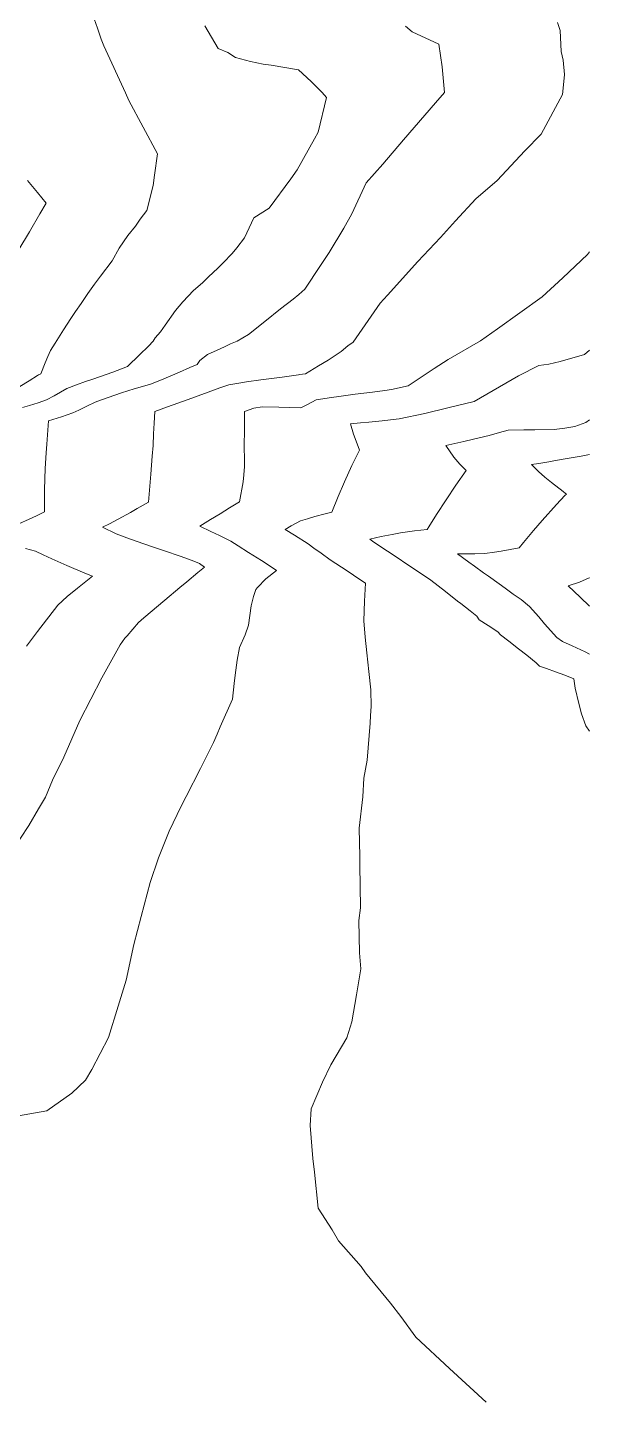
# Model space of a CAD drawing. Header units: inches. Extents: x 11351264 to 11356330, y 6702313 to 6706468.
# Drawn here: x 11356159.3 to 11356330.4, y 6704514.2 to 6704932.6 of the extents above; entities that cross this region are included whole.
import ezdxf

# ---------------------------------------------------------------- set-up
doc = ezdxf.new("R2010")
doc.units = ezdxf.units.IN
doc.header["$MEASUREMENT"] = 0
doc.layers.add('Shumate_Contours_clip1', color=7, linetype='Continuous', lineweight=0)

msp = doc.modelspace()

# ---------------------------------------------------------------- linework, layer by layer
at = {"layer": 'Shumate_Contours_clip1'}
for points, elevation in [([(11356177.56, 6704941.01), (11356180.63, 6704932.37), (11356181.71, 6704929.09), (11356182.57, 6704927.08), (11356189.11, 6704912.74), (11356190.18, 6704910.38), (11356198.86, 6704894.14), (11356197.97, 6704887.64), (11356197.54, 6704884.47), (11356195.66, 6704876.87), (11356193.6, 6704874.23), (11356192.18, 6704872.09), (11356189.9, 6704869.3), (11356187.26, 6704865.41), (11356185.06, 6704861.59), (11356181.52, 6704856.89), (11356179.68, 6704854.44), (11356177.74, 6704851.64), (11356175.66, 6704848.59), (11356173.99, 6704846.13), (11356172.57, 6704843.96), (11356170.25, 6704840.59), (11356167.78, 6704836.51), (11356166.36, 6704834.27), (11356165.52, 6704832.38), (11356164.74, 6704830.47), (11356163.44, 6704827.14), (11356162.65, 6704826.85), (11356162.33, 6704826.67), (11356159.85, 6704825.06), (11356157.01, 6704823.29)], 1388), ([(11356320.67, 6704934.1), (11356321.47, 6704931.73), (11356321.75, 6704925.35), (11356322.38, 6704922.65), (11356322.78, 6704918.27), (11356322.58, 6704916.2), (11356322.17, 6704912.19), (11356315.62, 6704900.16), (11356310.65, 6704895.04), (11356302.27, 6704886.07), (11356295.8, 6704880.44), (11356289.6, 6704873.74), (11356285.05, 6704868.68), (11356278.13, 6704861.38), (11356268.91, 6704851.1), (11356266.7, 6704848.7), (11356258.46, 6704836.84), (11356256.84, 6704835.63), (11356254.75, 6704833.97), (11356250.8, 6704831.36), (11356247.9, 6704829.6), (11356243.98, 6704827.2), (11356242.08, 6704826.92), (11356241.79, 6704826.83), (11356241.08, 6704826.79), (11356236.83, 6704826.17), (11356230.3, 6704825.28), (11356225.94, 6704824.68), (11356223.06, 6704824.22), (11356220.59, 6704823.85), (11356217.89, 6704822.88), (11356214.35, 6704821.61), (11356208.26, 6704819.35), (11356201.94, 6704817.07), (11356198.04, 6704815.72), (11356197.92, 6704812.12), (11356197.72, 6704808.93), (11356197.55, 6704805.35), (11356197.29, 6704802.08), (11356196.88, 6704796.63), (11356196.69, 6704794.16), (11356196.2, 6704788.09), (11356192.72, 6704786.1), (11356190.7, 6704784.97), (11356186.92, 6704782.9), (11356184.29, 6704781.48), (11356182.19, 6704780.49), (11356186.36, 6704778.47), (11356189.58, 6704777.24), (11356192.41, 6704776.16), (11356197.64, 6704774.4), (11356200.75, 6704773.4), (11356206.09, 6704771.49), (11356209.98, 6704770.07), (11356211.63, 6704769.35), (11356213.19, 6704768.29), (11356211.22, 6704766.68), (11356207.81, 6704763.83), (11356205.67, 6704762.06), (11356201.1, 6704758.21), (11356194.72, 6704752.87), (11356193.15, 6704751.45), (11356189.62, 6704747.39), (11356188.97, 6704746.62), (11356187.56, 6704744.58), (11356181.96, 6704734.6), (11356175.24, 6704721.61), (11356170.42, 6704710.39), (11356166.95, 6704703.41), (11356164.77, 6704698.25), (11356162.71, 6704694.68), (11356159.75, 6704689.56), (11356154.67, 6704681.86)], 1382), ([(11356274.37, 6704933.01), (11356276.42, 6704931.3), (11356284.56, 6704927.59), (11356285.57, 6704920.63), (11356286.27, 6704912.78), (11356283.54, 6704909.63), (11356273.8, 6704898.4), (11356267.48, 6704890.99), (11356262.42, 6704885.28), (11356258, 6704875.89), (11356255.59, 6704871.55), (11356251.16, 6704864.08), (11356248.49, 6704860.17), (11356243.72, 6704852.93), (11356241.89, 6704851.36), (11356240.19, 6704849.87), (11356236.34, 6704846.99), (11356231.52, 6704843.13), (11356226.6, 6704839.17), (11356223.1, 6704837.15), (11356221.13, 6704836.26), (11356219.28, 6704835.39), (11356217.01, 6704834.39), (11356214.09, 6704833.08), (11356211.77, 6704831.18), (11356211, 6704830.04), (11356208.74, 6704829.05), (11356205.54, 6704827.66), (11356202.7, 6704826.46), (11356199.56, 6704825.16), (11356196.78, 6704824.01), (11356194.35, 6704823.31), (11356191.78, 6704822.62), (11356187.99, 6704821.35), (11356185.87, 6704820.64), (11356183.93, 6704819.97), (11356181.9, 6704819.27), (11356179.89, 6704818.54), (11356177.4, 6704817.31), (11356174.92, 6704816.1), (11356173.17, 6704815.26), (11356169.7, 6704814.09), (11356165.73, 6704812.83), (11356165.2, 6704805.77), (11356165.02, 6704803.06), (11356164.7, 6704798.28), (11356164.53, 6704791.89), (11356164.48, 6704785.09), (11356162.07, 6704783.95), (11356159.87, 6704782.92), (11356156.73, 6704781.45)], 1384), ([(11356213.33, 6704933.1), (11356217.35, 6704926.22), (11356220.26, 6704925.03), (11356222.68, 6704923.47), (11356227.24, 6704922.31), (11356231.09, 6704921.5), (11356233.52, 6704921.1), (11356241.84, 6704919.77), (11356245.67, 6704916.18), (11356248.96, 6704912.86), (11356250.32, 6704911.28), (11356247.82, 6704900.72), (11356246.68, 6704898.69), (11356241.38, 6704889.32), (11356239.48, 6704886.56), (11356232.9, 6704877.6), (11356228.25, 6704874.65), (11356225.35, 6704868.55), (11356223.01, 6704865.54), (11356221.61, 6704863.83), (11356218.85, 6704860.99), (11356217.25, 6704859.29), (11356214.38, 6704856.71), (11356212.56, 6704854.85), (11356209.83, 6704852.5), (11356206.6, 6704849.11), (11356204.42, 6704846.4), (11356201.19, 6704841.94), (11356199.83, 6704839.96), (11356198.23, 6704838.11), (11356197.54, 6704837.1), (11356196.14, 6704835.56), (11356193.42, 6704832.89), (11356189.81, 6704829.34), (11356185.27, 6704827.7), (11356181.23, 6704826.26), (11356179.2, 6704825.56), (11356177.01, 6704824.83), (11356174.22, 6704823.82), (11356171.33, 6704822.67), (11356167.45, 6704820.41), (11356165.16, 6704819.24), (11356162.59, 6704818.28), (11356159.98, 6704817.46), (11356157.82, 6704816.85)], 1386), ([(11356159.32, 6704886.05), (11356162.37, 6704882.41), (11356165.05, 6704879.1), (11356163.12, 6704875.83), (11356159.97, 6704870.38), (11356156.72, 6704865)], 1390), ([(11356330.36, 6704864.34), (11356329.72, 6704863.51), (11356322.28, 6704856.36), (11356315.91, 6704850.57), (11356302.33, 6704840.85), (11356297.18, 6704837.2), (11356287.31, 6704831.55), (11356283.06, 6704828.82), (11356275.21, 6704823.45), (11356270.13, 6704822.34), (11356268.09, 6704822.04), (11356264.3, 6704821.61), (11356259.05, 6704820.93), (11356254.11, 6704820.28), (11356251.8, 6704819.93), (11356247.2, 6704819.2), (11356244.52, 6704817.83), (11356242.56, 6704816.76), (11356239.2, 6704816.85), (11356235.85, 6704816.97), (11356230.75, 6704817.13), (11356228.19, 6704816.71), (11356225.42, 6704815.72), (11356225.37, 6704810.33), (11356225.23, 6704805.01), (11356225.37, 6704801), (11356225.39, 6704798.93), (11356225.16, 6704796.36), (11356225.01, 6704794.22), (11356223.9, 6704788.16), (11356220.83, 6704786.31), (11356217.93, 6704784.54), (11356215.02, 6704782.77), (11356211.73, 6704780.79), (11356215.14, 6704779.14), (11356217.72, 6704777.9), (11356221.18, 6704776.23), (11356223.44, 6704774.76), (11356226.56, 6704772.77), (11356230.55, 6704770.26), (11356232.53, 6704768.96), (11356235.13, 6704767.27), (11356231.89, 6704764.71), (11356229.28, 6704762.08), (11356228.78, 6704761.43), (11356228.11, 6704759.31), (11356227.39, 6704756.55), (11356227.01, 6704753.6), (11356226.63, 6704750.64), (11356225.62, 6704747.66), (11356223.85, 6704743.8), (11356223.1, 6704739.97), (11356222.49, 6704735.35), (11356222.25, 6704732.8), (11356221.75, 6704728.07), (11356218, 6704719.7), (11356217.1, 6704717.37), (11356215.91, 6704714.86), (11356212.02, 6704706.92), (11356207.64, 6704698.39), (11356206.07, 6704695.5), (11356202.45, 6704687.91), (11356199.15, 6704679.72), (11356196.69, 6704672.21), (11356193.94, 6704661.88), (11356191.73, 6704653.36), (11356189.39, 6704642.53), (11356186.97, 6704634.55), (11356184.01, 6704625.07), (11356178.88, 6704615.29), (11356176.98, 6704612.06), (11356172.81, 6704608.07), (11356165.2, 6704602.71), (11356156.57, 6704601.17)], 1380), ([(11356330.36, 6704834.34), (11356328.8, 6704833.09), (11356321.41, 6704830.92), (11356318.01, 6704830.11), (11356314.99, 6704829.67), (11356308.8, 6704826.52), (11356295.24, 6704818.77), (11356287.2, 6704816.76), (11356280.28, 6704815.09), (11356272.42, 6704813.43), (11356269.82, 6704813.13), (11356267.22, 6704812.83), (11356263.17, 6704812.42), (11356260.66, 6704812.2), (11356257.67, 6704811.94), (11356258.58, 6704808.74), (11356259.32, 6704806.61), (11356260.35, 6704803.93), (11356258.08, 6704799.25), (11356255.76, 6704794.23), (11356253.87, 6704789.78), (11356251.94, 6704784.99), (11356249.93, 6704784.5), (11356246.77, 6704783.66), (11356244.51, 6704783.01), (11356242.39, 6704782.35), (11356239.62, 6704780.84), (11356237.75, 6704779.77), (11356240.62, 6704778.02), (11356244.77, 6704775.39), (11356246.49, 6704774.11), (11356248.68, 6704772.52), (11356251.48, 6704770.53), (11356256.6, 6704767.11), (11356260.48, 6704764.54), (11356262.23, 6704763.38), (11356261.88, 6704757.92), (11356261.66, 6704751.95), (11356262.07, 6704746.98), (11356262.6, 6704742.17), (11356263.19, 6704736.5), (11356263.77, 6704730.96), (11356263.91, 6704725.8), (11356263.76, 6704723.06), (11356263.59, 6704720.72), (11356262.66, 6704709.55), (11356261.66, 6704704.05), (11356261.41, 6704698.35), (11356260.24, 6704688.79), (11356260.51, 6704680.19), (11356260.5, 6704677.64), (11356260.63, 6704664.49), (11356260.2, 6704660.63), (11356260.32, 6704650.84), (11356260.73, 6704645.94), (11356259.47, 6704638.02), (11356258.03, 6704629.77), (11356256.47, 6704624.96), (11356251.65, 6704616.73), (11356249.09, 6704611.41), (11356245.68, 6704603.33), (11356245.32, 6704598.27), (11356246.12, 6704588.17), (11356246.66, 6704584.03), (11356247.83, 6704573.11), (11356252.08, 6704566.46), (11356253.96, 6704563.14), (11356260.9, 6704555.26), (11356262.2, 6704553.4), (11356269.77, 6704544.12), (11356272.96, 6704540.1), (11356277.56, 6704533.8), (11356287.8, 6704524.29), (11356298.91, 6704514.01)], 1378), ([(11356330.36, 6704813.18), (11356329.22, 6704812.3), (11356325.92, 6704811.12), (11356322.85, 6704810.6), (11356319.63, 6704810.16), (11356313.68, 6704810.13), (11356310.37, 6704810.11), (11356305.61, 6704809.95), (11356302.96, 6704809.28), (11356299.78, 6704808.41), (11356295.07, 6704807.22), (11356292.14, 6704806.52), (11356286.65, 6704805.3), (11356289.09, 6704801.79), (11356290.9, 6704799.65), (11356292.83, 6704797.7), (11356289.71, 6704793.25), (11356286.71, 6704788.77), (11356283.8, 6704784.28), (11356281.49, 6704780.58), (11356280.99, 6704779.75), (11356277.08, 6704779.31), (11356274.94, 6704779.03), (11356272.81, 6704778.72), (11356270.29, 6704778.26), (11356266.95, 6704777.59), (11356265.27, 6704777.25), (11356263.56, 6704776.82), (11356264.78, 6704775.93), (11356268.9, 6704773.16), (11356272.43, 6704770.77), (11356274.17, 6704769.61), (11356278.34, 6704766.81), (11356282.03, 6704764.3), (11356284.28, 6704762.57), (11356286.53, 6704760.83), (11356290.21, 6704757.94), (11356291.18, 6704757.21), (11356294.04, 6704754.97), (11356296.05, 6704753.38), (11356296.81, 6704752.2), (11356299.52, 6704750.48), (11356302.46, 6704748.58), (11356303.29, 6704747.7), (11356305.84, 6704745.73), (11356308.79, 6704743.39), (11356311.26, 6704741.46), (11356314.11, 6704739.12), (11356315.19, 6704738.11), (11356317.3, 6704737.41), (11356320.06, 6704736.38), (11356322.82, 6704735.36), (11356325.57, 6704734.3), (11356326.02, 6704731.45), (11356327.16, 6704726.81), (11356327.93, 6704723.63), (11356329.29, 6704719.94), (11356330.36, 6704718.32)], 1376), ([(11356330.36, 6704802.57), (11356327.8, 6704802.09), (11356324.2, 6704801.45), (11356320, 6704800.71), (11356318, 6704800.38), (11356314.92, 6704799.88), (11356312.71, 6704799.5), (11356314.83, 6704797.42), (11356316.8, 6704795.72), (11356318.82, 6704794.04), (11356322.38, 6704791.28), (11356323.08, 6704790.72), (11356323.35, 6704790.54), (11356322.88, 6704790.06), (11356320.37, 6704787.34), (11356315.95, 6704782.44), (11356313.37, 6704779.49), (11356310.23, 6704775.76), (11356308.98, 6704774.19), (11356303.5, 6704773.15), (11356301.48, 6704772.83), (11356298.51, 6704772.45), (11356295.42, 6704772.35), (11356292.78, 6704772.31), (11356290.19, 6704772.33), (11356293.69, 6704769.82), (11356295.41, 6704768.59), (11356298.15, 6704766.59), (11356299.58, 6704765.53), (11356302.83, 6704763.17), (11356304.66, 6704761.84), (11356307.13, 6704760.06), (11356309.58, 6704758.39), (11356312.09, 6704756.3), (11356314.95, 6704753.14), (11356316.66, 6704750.98), (11356320.44, 6704746.81), (11356322.13, 6704745.69), (11356325.08, 6704744.35), (11356329, 6704742.48), (11356330.36, 6704741.81)], 1374), ([(11356158.76, 6704773.98), (11356161.75, 6704773.17), (11356164.11, 6704772.05), (11356166.71, 6704770.85), (11356171.32, 6704768.75), (11356176.76, 6704766.43), (11356179.07, 6704765.5), (11356176.59, 6704763.51), (11356174.56, 6704761.86), (11356171.44, 6704759.36), (11356168.54, 6704756.75), (11356162.36, 6704748.69), (11356159.01, 6704744.2)], 1384), ([(11356330.36, 6704765.07), (11356330.27, 6704765.03), (11356327.34, 6704763.72), (11356323.88, 6704762.6), (11356327.54, 6704759.15), (11356330.36, 6704756.42)], 1372)]:
    msp.add_lwpolyline(points, dxfattribs=dict(at, elevation=elevation))

doc.saveas('drawing.dxf')
